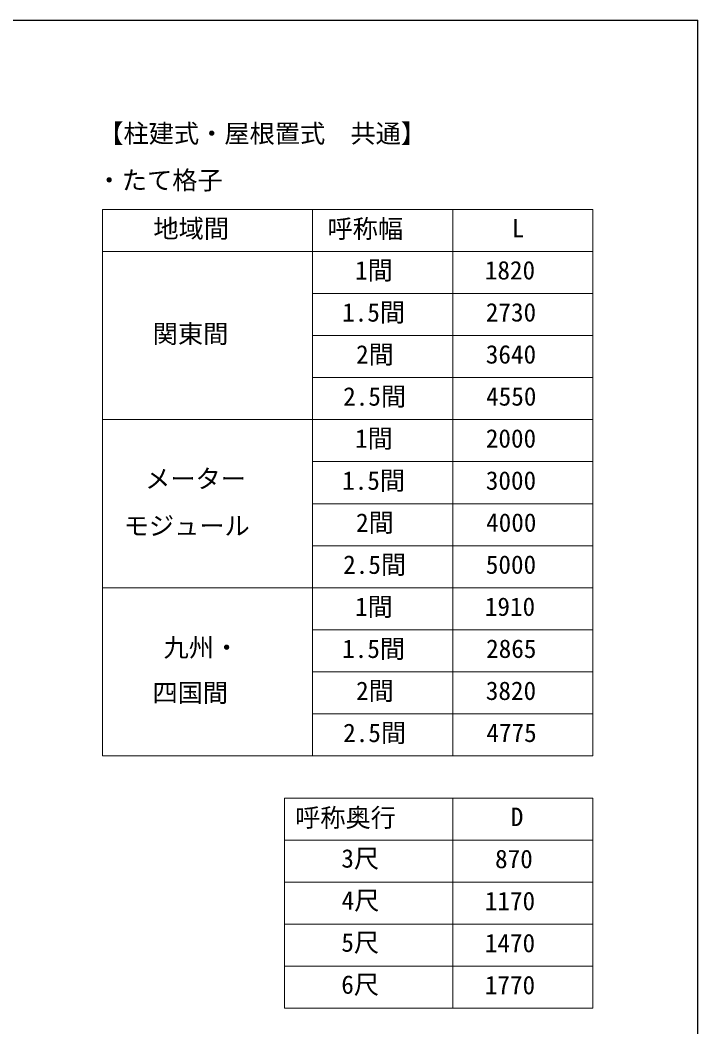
# Model space of a CAD drawing. Units: millimetres, scale not verified. Extents: x -10500 to 10500, y -15604 to 15536.
# Drawn here: x 5662 to 10500, y 7814 to 14996 of the extents above; entities that cross this region are included whole.
import ezdxf
from ezdxf.enums import TextEntityAlignment as Align

# ---------------------------------------------------------------- set-up
doc = ezdxf.new("R2010")
doc.units = ezdxf.units.MM
doc.header["$LTSCALE"] = 80
doc.layers.add('0-1_TABLE1', color=7, linetype='Continuous', lineweight=18)
doc.layers.add('0-2_USER1', color=3, linetype='Continuous')
doc.layers.add('0-7_YKK_ZWAK', color=7, linetype='Continuous')
doc.styles.add('ＭＳ ゴシック', font='')
doc.styles.get('ＭＳ ゴシック').set_extended_font_data('MS Gothic')

msp = doc.modelspace()

# ---------------------------------------------------------------- linework, layer by layer
at = {"layer": '0-1_TABLE1'}
for p, q in [((6250, 13646.4), (9750, 13646.4)), ((6250, 13646.4), (6250, 9746.4)), ((7750, 13646.4), (7750, 9746.4)), ((8750, 13646.4), (8750, 9746.4)), ((9750, 13646.4), (9750, 9746.4)), ((6250, 13346.4), (9750, 13346.4)), ((7750, 13046.4), (9750, 13046.4)), ((7750, 12746.4), (9750, 12746.4)), ((7750, 12446.4), (9750, 12446.4)), ((6250, 12146.4), (9750, 12146.4)), ((7750, 11846.4), (9750, 11846.4)), ((7750, 11546.4), (9750, 11546.4)), ((7750, 11246.4), (9750, 11246.4)), ((6250, 10946.4), (9750, 10946.4)), ((7750, 10646.4), (9750, 10646.4)), ((7750, 10346.4), (9750, 10346.4)), ((7750, 10046.4), (9750, 10046.4)), ((6250, 9746.4), (9750, 9746.4)), ((7550, 9446.4), (9750, 9446.4)), ((7550, 9446.4), (7550, 7946.4)), ((8750, 9446.4), (8750, 7946.4)), ((9750, 9446.4), (9750, 7946.4)), ((7550, 9146.4), (9750, 9146.4)), ((7550, 8846.4), (9750, 8846.4)), ((7550, 8546.4), (9750, 8546.4)), ((7550, 8246.4), (9750, 8246.4)), ((7550, 7946.4), (9750, 7946.4))]:
    msp.add_line(p, q, dxfattribs=at)
at = {"layer": '0-7_YKK_ZWAK'}
msp.add_line((-10500, 14996.4), (10500, 14996.4), dxfattribs=at)
msp.add_lwpolyline([(-10500, -15603.6), (10500, -15603.6), (10500, 14996.4)], dxfattribs=at)

# ---------------------------------------------------------------- texts
at = {"layer": '0-1_TABLE1', "style": 'ＭＳ ゴシック'}
for s, p in [('地域間', (6612.9, 13403.84)), ('呼称幅', (7855.23, 13402.31)), ('L', (9170.74, 13406.4)), ('1間', (8052.61, 13105.89)), ('1820', (8978.98, 13106.4)), ('1.5間', (7960.57, 12805.89)), ('2730', (8986.14, 12806.4)), ('関東間', (6607.78, 12652.82)), ('2間', (8059.77, 12505.89)), ('3640', (8986.14, 12506.4)), ('2.5間', (7967.73, 12205.89)), ('4550', (8988.18, 12206.4)), ('1間', (8052.61, 11905.89)), ('2000', (8986.14, 11906.4)), ('メーター', (6553.58, 11618.67)), ('1.5間', (7960.57, 11605.89)), ('3000', (8986.14, 11606.4)), ('モジュール', (6400.68, 11282.88)), ('2間', (8059.77, 11305.89)), ('4000', (8988.18, 11306.4)), ('2.5間', (7967.73, 11005.89)), ('5000', (8986.14, 11006.4)), ('1間', (8052.61, 10705.89)), ('1910', (8978.98, 10706.4)), ('九州・', (6685.51, 10414.58)), ('1.5間', (7960.57, 10405.89)), ('2865', (8988.18, 10406.4)), ('四国間', (6606.25, 10092.08)), ('2間', (8059.77, 10105.89)), ('3820', (8986.14, 10106.4)), ('2.5間', (7967.73, 9805.89)), ('4775', (8990.23, 9806.4)), ('呼称奥行', (7624.32, 9200.77)), ('D', (9164.6, 9206.4)), ('3尺', (7954.66, 8909.98)), ('870', (9052.1, 8906.4)), ('4尺', (7956.7, 8609.98)), ('1170', (8978.98, 8606.4)), ('5尺', (7954.66, 8309.98)), ('1470', (8978.98, 8306.4)), ('6尺', (7954.15, 8009.98)), ('1770', (8978.98, 8006.4))]:
    msp.add_text(s, height=132, dxfattribs=at).set_placement(p, align=Align.BOTTOM_LEFT)
at = {"layer": '0-2_USER1', "style": 'ＭＳ ゴシック'}
for s, p in [('【柱建式・屋根置式\u3000共通】', (6219.32, 14081.97)), ('・たて格子', (6207.05, 13748.9))]:
    msp.add_text(s, height=132, dxfattribs=at).set_placement(p, align=Align.BOTTOM_LEFT)

doc.saveas('drawing.dxf')
